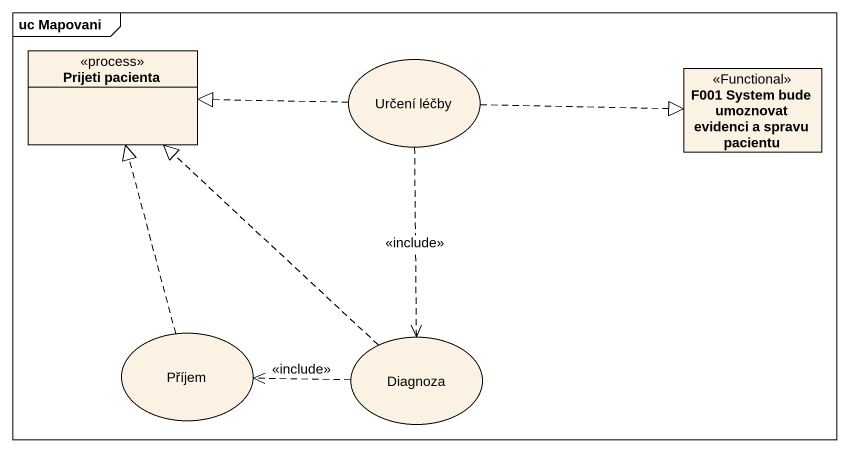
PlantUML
@startuml
mainframe uc Mapovani
allowmixing
hide circle
hide empty members
class "Prijeti pacienta" as Prijeti_pacienta <<process>>
usecase "Určení léčby" as Určení_léčby
class "F001 System bude umoznovat evidenci a spravu pacientu" as F001_System_bude_umoznovat <<Functional>>
usecase Příjem
usecase Diagnoza
Určení_léčby .left.|> Prijeti_pacienta
Určení_léčby .right.|> F001_System_bude_umoznovat
Určení_léčby ..> Diagnoza : <<include>>
Příjem .up.|> Prijeti_pacienta
Diagnoza .up.|> Prijeti_pacienta
Diagnoza .left.> Příjem : <<include>>
@enduml
